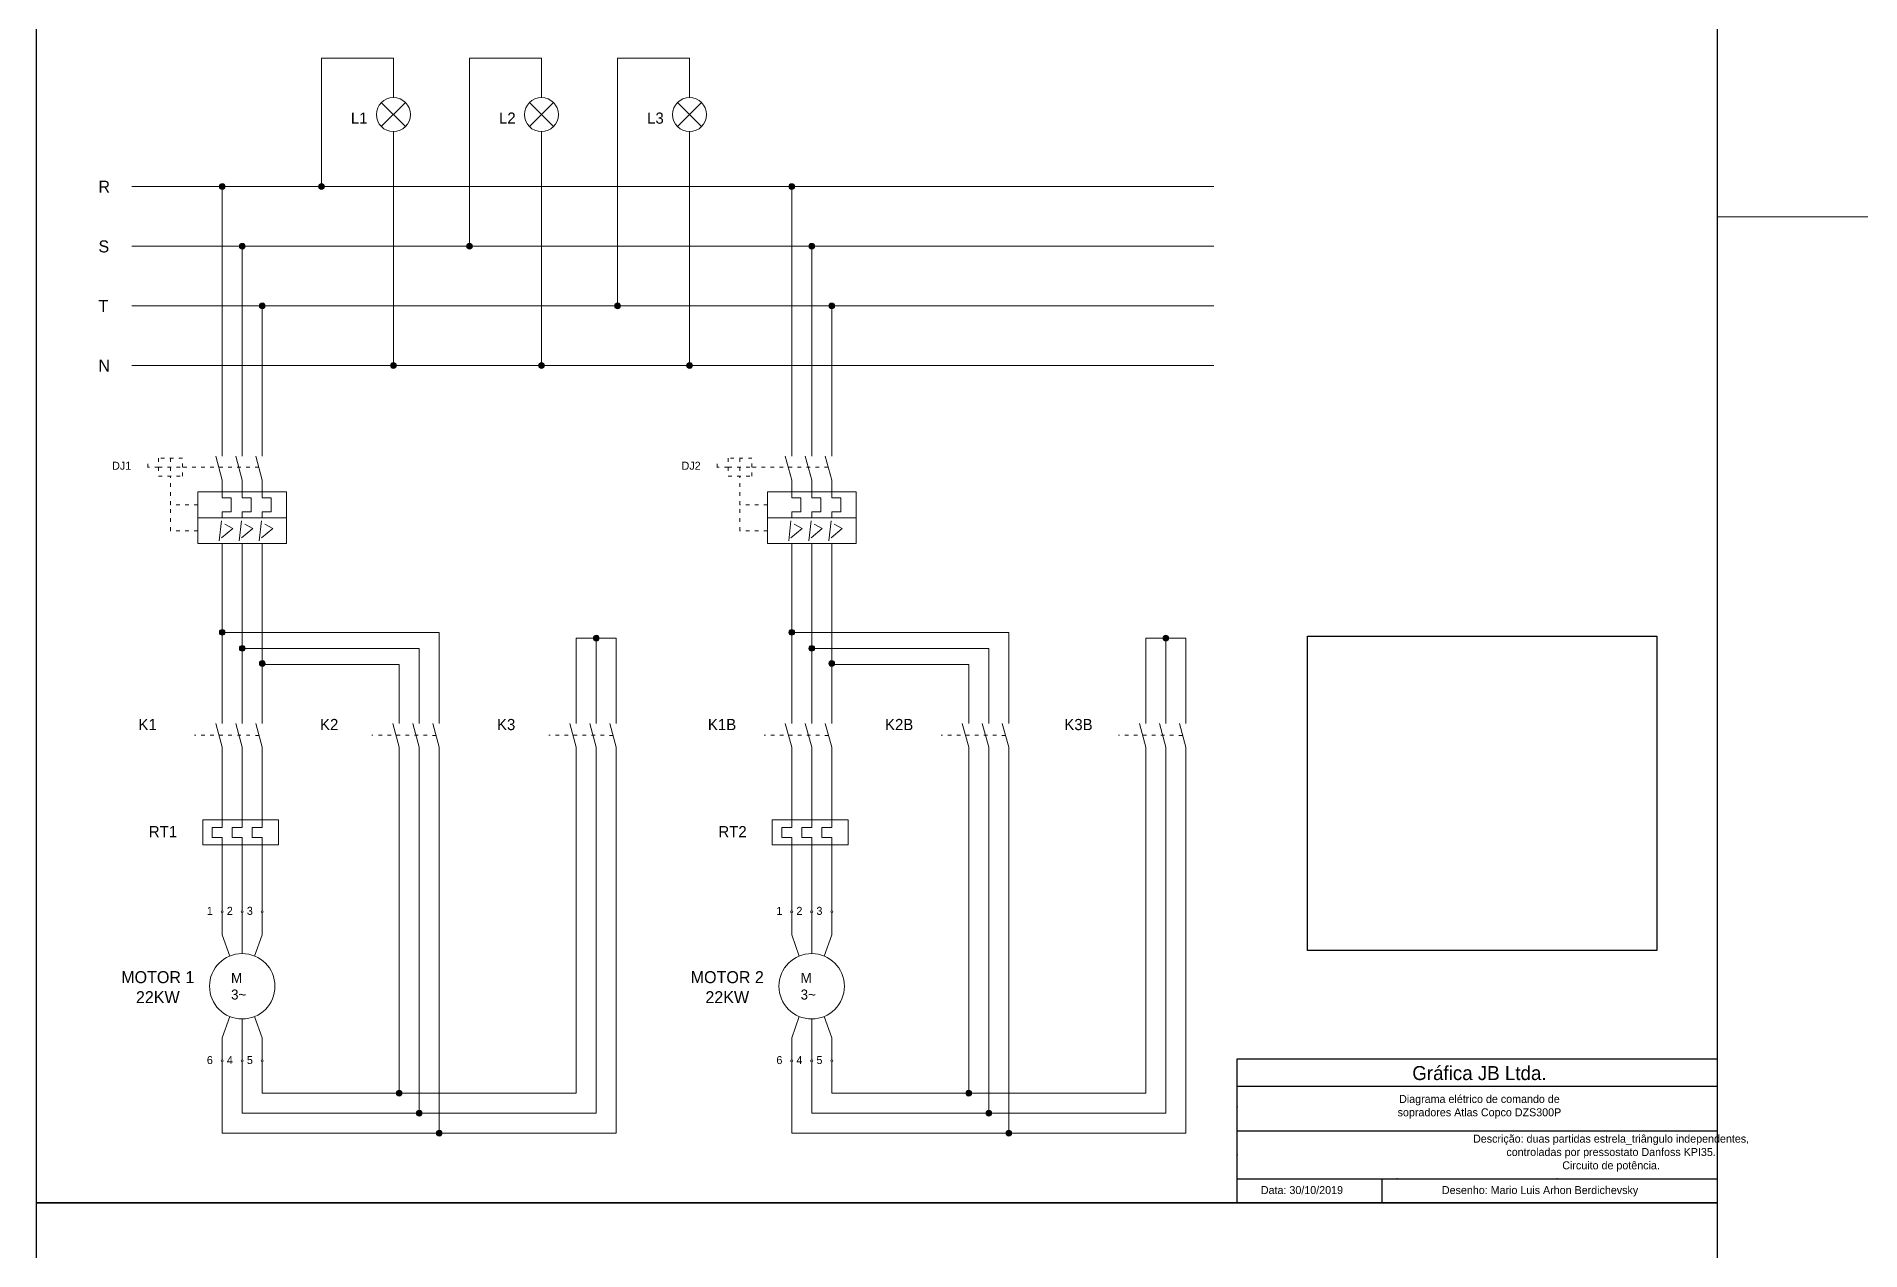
# Model space of a CAD drawing. Header units: millimetres. Extents: x -1551 to 2268, y -4332 to 420.
# Drawn here: x -1551 to 272, y -2004 to -790 of the extents above; entities that cross this region are included whole.
import ezdxf

# ---------------------------------------------------------------- set-up
doc = ezdxf.new("R2010")
doc.units = ezdxf.units.MM
doc.header["$LTSCALE"] = 0.3
doc.header["$MEASUREMENT"] = 0
doc.linetypes.add('ACAD_ISO03W100', pattern=[30, 12, -18])
picture_1 = doc.add_image_def('image1.png', size_in_pixel=(840, 756))

msp = doc.modelspace()

# ---------------------------------------------------------------- hatches: boundary and pattern name
at = {"lineweight": 15}
h = msp.add_hatch(color=256, dxfattribs=at)
h.dxf.hatch_style = 1
h.paths.add_polyline_path([(-1362.4, -940.1, 1), (-1368.1, -940.1, 1)])
h = msp.add_hatch(color=256, dxfattribs=at)
h.dxf.hatch_style = 1
h.paths.add_polyline_path([(-1263.2, -940.1, 1), (-1268.9, -940.1, 1)])
h = msp.add_hatch(color=256, dxfattribs=at)
h.dxf.hatch_style = 1
h.paths.add_polyline_path([(-793.1, -940.1, 1), (-798.9, -940.1, 1)])
h = msp.add_hatch(color=256, dxfattribs=at)
h.dxf.hatch_style = 1
h.paths.add_polyline_path([(-1342.4, -999.7, 1), (-1348.1, -999.7, 1)])
h = msp.add_hatch(color=256, dxfattribs=at)
h.dxf.hatch_style = 1
h.paths.add_polyline_path([(-1120.9, -999.7, 1), (-1115.2, -999.7, 1)])
h = msp.add_hatch(color=256, dxfattribs=at)
h.dxf.hatch_style = 1
h.paths.add_polyline_path([(-773.1, -999.7, 1), (-778.9, -999.7, 1)])
h = msp.add_hatch(color=256, dxfattribs=at)
h.dxf.hatch_style = 1
h.paths.add_polyline_path([(-1322.4, -1059.4, 1), (-1328.1, -1059.4, 1)])
h = msp.add_hatch(color=256, dxfattribs=at)
h.dxf.hatch_style = 1
h.paths.add_polyline_path([(-972.9, -1059.4, 1), (-967.1, -1059.4, 1)])
h = msp.add_hatch(color=256, dxfattribs=at)
h.dxf.hatch_style = 1
h.paths.add_polyline_path([(-753.1, -1059.4, 1), (-758.9, -1059.4, 1)])
h = msp.add_hatch(color=256, dxfattribs=at)
h.dxf.hatch_style = 1
h.paths.add_polyline_path([(-1191.2, -1119, 1), (-1197, -1119, 1)])
h = msp.add_hatch(color=256, dxfattribs=at)
h.dxf.hatch_style = 1
h.paths.add_polyline_path([(-1043.2, -1119, 1), (-1049, -1119, 1)])
h = msp.add_hatch(color=256, dxfattribs=at)
h.dxf.hatch_style = 1
h.paths.add_polyline_path([(-895.2, -1119, 1), (-901, -1119, 1)])
h = msp.add_hatch(color=256, dxfattribs=at)
h.dxf.hatch_style = 1
h.paths.add_polyline_path([(-1362.4, -1385.8, 1), (-1368.1, -1385.8, 1)])
h = msp.add_hatch(color=256, dxfattribs=at)
h.dxf.hatch_style = 1
h.paths.add_polyline_path([(-793.1, -1385.8, 1), (-798.9, -1385.8, 1)])
h = msp.add_hatch(color=256, dxfattribs=at)
h.dxf.hatch_style = 1
h.paths.add_polyline_path([(-1342.4, -1401.8, 1), (-1348.1, -1401.8, 1)])
h = msp.add_hatch(color=256, dxfattribs=at)
h.dxf.hatch_style = 1
h.paths.add_polyline_path([(-988.4, -1391.6, 1), (-994.2, -1391.6, 1)])
h = msp.add_hatch(color=256, dxfattribs=at)
h.dxf.hatch_style = 1
h.paths.add_polyline_path([(-773.1, -1401.8, 1), (-778.9, -1401.8, 1)])
h = msp.add_hatch(color=256, dxfattribs=at)
h.dxf.hatch_style = 1
h.paths.add_polyline_path([(-419.1, -1391.6, 1), (-424.9, -1391.6, 1)])
h = msp.add_hatch(color=256, dxfattribs=at)
h.dxf.hatch_style = 1
h.paths.add_polyline_path([(-1322.4, -1416.9, 1), (-1328.1, -1416.9, 1)])
h = msp.add_hatch(color=256, dxfattribs=at)
h.dxf.hatch_style = 1
h.paths.add_polyline_path([(-753.1, -1416.9, 1), (-758.9, -1416.9, 1)])
h = msp.add_hatch(color=256, dxfattribs=at)
h.dxf.hatch_style = 1
h.paths.add_polyline_path([(-1185.4, -1846.6, 1), (-1191.1, -1846.6, 1)])
h = msp.add_hatch(color=256, dxfattribs=at)
h.dxf.hatch_style = 1
h.paths.add_polyline_path([(-616.1, -1846.6, 1), (-621.9, -1846.6, 1)])
h = msp.add_hatch(color=256, dxfattribs=at)
h.dxf.hatch_style = 1
h.paths.add_polyline_path([(-1165.4, -1866.6, 1), (-1171.1, -1866.6, 1)])
h = msp.add_hatch(color=256, dxfattribs=at)
h.dxf.hatch_style = 1
h.paths.add_polyline_path([(-596.1, -1866.6, 1), (-601.9, -1866.6, 1)])
h = msp.add_hatch(color=256, dxfattribs=at)
h.dxf.hatch_style = 1
h.paths.add_polyline_path([(-1145.4, -1886.6, 1), (-1151.1, -1886.6, 1)])
h = msp.add_hatch(color=256, dxfattribs=at)
h.dxf.hatch_style = 1
h.paths.add_polyline_path([(-576.1, -1886.6, 1), (-581.9, -1886.6, 1)])

# ---------------------------------------------------------------- linework, layer by layer
for p, q in [((-1194.1, -811.5), (-1266, -811.5)), ((-1266, -811.5), (-1266, -940.1)), ((-1194.1, -851.1), (-1194.1, -811.5)), ((-1046.1, -811.5), (-1118, -811.5)), ((-1118, -811.5), (-1118, -999.7)), ((-1046.1, -851.1), (-1046.1, -811.5)), ((-898.1, -811.5), (-970, -811.5)), ((-970, -811.5), (-970, -1059.4)), ((-898.1, -851.1), (-898.1, -811.5)), ((-1206.2, -880.1), (-1182.1, -856)), ((-1206.2, -856), (-1182.1, -880.1)), ((-1058.2, -880.1), (-1034.1, -856)), ((-1058.2, -856), (-1034.1, -880.1)), ((-910.2, -880.1), (-886.1, -856)), ((-910.2, -856), (-886.1, -880.1)), ((-1194.1, -885.1), (-1194.1, -1119)), ((-1046.1, -885.1), (-1046.1, -1119)), ((-898.1, -885.1), (-898.1, -1119)), ((-1455.5, -940.1), (-374, -940.1)), ((-1365.2, -1119.7), (-1365.2, -940.1)), ((-796, -1119.7), (-796, -940.1)), ((-1455.5, -999.7), (-374, -999.7)), ((-1345.2, -1119.7), (-1345.2, -999.7)), ((-776, -1119.7), (-776, -999.7)), ((-1455.5, -1059.4), (-374, -1059.4)), ((-1325.2, -1119.7), (-1325.2, -1059.4)), ((-756, -1119.7), (-756, -1059.4)), ((-1455.5, -1119), (-374, -1119)), ((-1365.2, -1119.7), (-1365.2, -1209.7)), ((-1365.2, -1119.7), (-1365.2, -1149.7)), ((-1345.2, -1119.7), (-1345.2, -1209.7)), ((-1325.2, -1119.7), (-1325.2, -1209.7)), ((-796, -1119.7), (-796, -1209.7)), ((-796, -1119.7), (-796, -1149.7)), ((-776, -1119.7), (-776, -1209.7)), ((-756, -1119.7), (-756, -1209.7)), ((-1365.2, -1233.5), (-1371.7, -1209.7)), ((-1345.2, -1233.5), (-1351.7, -1209.7)), ((-1325.2, -1233.5), (-1331.7, -1209.7)), ((-796, -1233.5), (-802.5, -1209.7)), ((-776, -1233.5), (-782.5, -1209.7)), ((-756, -1233.5), (-762.5, -1209.7)), ((-1365.2, -1233.5), (-1365.2, -1242.3)), ((-1345.2, -1242.3), (-1345.2, -1233.5)), ((-1325.2, -1233.5), (-1325.2, -1242.3)), ((-796, -1233.5), (-796, -1242.3)), ((-776, -1242.3), (-776, -1233.5)), ((-756, -1233.5), (-756, -1242.3)), ((-1365.2, -1251.4), (-1365.2, -1242.3)), ((-1365.2, -1251.4), (-1356.3, -1251.4)), ((-1356.3, -1251.4), (-1356.3, -1258.3)), ((-1345.2, -1251.4), (-1345.2, -1242.3)), ((-1345.2, -1251.4), (-1336.3, -1251.4)), ((-1336.3, -1251.4), (-1336.3, -1258.3)), ((-1325.2, -1251.4), (-1325.2, -1242.3)), ((-1325.2, -1251.4), (-1316.3, -1251.4)), ((-1316.3, -1251.4), (-1316.3, -1258.3)), ((-796, -1251.4), (-796, -1242.3)), ((-796, -1251.4), (-787, -1251.4)), ((-787, -1251.4), (-787, -1258.3)), ((-776, -1251.4), (-776, -1242.3)), ((-776, -1251.4), (-767, -1251.4)), ((-767, -1251.4), (-767, -1258.3)), ((-756, -1251.4), (-756, -1242.3)), ((-756, -1251.4), (-747, -1251.4)), ((-747, -1251.4), (-747, -1258.3)), ((-1368.2, -1294.3), (-1365.9, -1274.3)), ((-1365.2, -1265.2), (-1356.3, -1265.2)), ((-1365.2, -1265.2), (-1365.2, -1271.3)), ((-1356.3, -1265.2), (-1356.3, -1258.3)), ((-1348.2, -1294.3), (-1345.9, -1274.3)), ((-1345.2, -1265.2), (-1336.3, -1265.2)), ((-1345.2, -1265.2), (-1345.2, -1271.3)), ((-1336.3, -1265.2), (-1336.3, -1258.3)), ((-1328.2, -1294.3), (-1325.9, -1274.3)), ((-1325.2, -1265.2), (-1316.3, -1265.2)), ((-1325.2, -1265.2), (-1325.2, -1271.3)), ((-1316.3, -1265.2), (-1316.3, -1258.3)), ((-799, -1294.3), (-796.7, -1274.3)), ((-796, -1265.2), (-787, -1265.2)), ((-796, -1265.2), (-796, -1271.3)), ((-787, -1265.2), (-787, -1258.3)), ((-779, -1294.3), (-776.7, -1274.3)), ((-776, -1265.2), (-767, -1265.2)), ((-776, -1265.2), (-776, -1271.3)), ((-767, -1265.2), (-767, -1258.3)), ((-759, -1294.3), (-756.7, -1274.3)), ((-756, -1265.2), (-747, -1265.2)), ((-756, -1265.2), (-756, -1271.3)), ((-747, -1265.2), (-747, -1258.3)), ((-1354.7, -1282.1), (-1366, -1291.3)), ((-1362.7, -1277.6), (-1354.7, -1282.1)), ((-1334.7, -1282.1), (-1346, -1291.3)), ((-1342.7, -1277.6), (-1334.7, -1282.1)), ((-1314.7, -1282.1), (-1326, -1291.3)), ((-1322.7, -1277.6), (-1314.7, -1282.1)), ((-785.4, -1282.1), (-796.7, -1291.3)), ((-793.5, -1277.6), (-785.4, -1282.1)), ((-765.4, -1282.1), (-776.7, -1291.3)), ((-773.5, -1277.6), (-765.4, -1282.1)), ((-745.4, -1282.1), (-756.7, -1291.3)), ((-753.5, -1277.6), (-745.4, -1282.1)), ((-1365.2, -1324.8), (-1365.2, -1297.1)), ((-1345.2, -1324.8), (-1345.2, -1297.1)), ((-1325.2, -1324.8), (-1325.2, -1297.1)), ((-796, -1324.8), (-796, -1297.1)), ((-776, -1324.8), (-776, -1297.1)), ((-756, -1324.8), (-756, -1297.1)), ((-1365.2, -1446.9), (-1365.2, -1324.8)), ((-1345.2, -1446.9), (-1345.2, -1324.8)), ((-1325.2, -1446.9), (-1325.2, -1324.8)), ((-796, -1446.9), (-796, -1324.8)), ((-776, -1446.9), (-776, -1324.8)), ((-756, -1446.9), (-756, -1324.8)), ((-1365.2, -1385.8), (-1148.3, -1385.8)), ((-1168.3, -1401.8), (-1345.2, -1401.8)), ((-1168.3, -1446.9), (-1168.3, -1401.8)), ((-1148.3, -1385.8), (-1148.3, -1446.9)), ((-1011.3, -1446.9), (-1011.3, -1391.6)), ((-1011.3, -1391.6), (-971.3, -1391.6)), ((-991.3, -1446.9), (-991.3, -1391.6)), ((-971.3, -1391.6), (-971.3, -1446.9)), ((-796, -1385.8), (-579, -1385.8)), ((-599, -1401.8), (-776, -1401.8)), ((-599, -1446.9), (-599, -1401.8)), ((-579, -1385.8), (-579, -1446.9)), ((-442, -1446.9), (-442, -1391.6)), ((-442, -1391.6), (-402, -1391.6)), ((-422, -1446.9), (-422, -1391.6)), ((-402, -1391.6), (-402, -1446.9)), ((-1188.3, -1417.8), (-1325.2, -1417.8)), ((-1188.3, -1446.9), (-1188.3, -1417.8)), ((-619, -1417.8), (-756, -1417.8)), ((-619, -1446.9), (-619, -1417.8)), ((-1365.2, -1446.9), (-1365.2, -1476.9)), ((-1345.2, -1446.9), (-1345.2, -1476.9)), ((-1325.2, -1446.9), (-1325.2, -1476.9)), ((-1188.3, -1446.9), (-1188.3, -1476.9)), ((-1168.3, -1446.9), (-1168.3, -1476.9)), ((-1148.3, -1446.9), (-1148.3, -1476.9)), ((-1011.3, -1446.9), (-1011.3, -1476.9)), ((-991.3, -1446.9), (-991.3, -1476.9)), ((-971.3, -1446.9), (-971.3, -1476.9)), ((-796, -1446.9), (-796, -1476.9)), ((-776, -1446.9), (-776, -1476.9)), ((-756, -1446.9), (-756, -1476.9)), ((-619, -1446.9), (-619, -1476.9)), ((-599, -1446.9), (-599, -1476.9)), ((-579, -1446.9), (-579, -1476.9)), ((-442, -1446.9), (-442, -1476.9)), ((-422, -1446.9), (-422, -1476.9)), ((-402, -1446.9), (-402, -1476.9)), ((-1365.2, -1500.7), (-1371.7, -1476.9)), ((-1345.2, -1500.7), (-1351.7, -1476.9)), ((-1325.2, -1500.7), (-1331.7, -1476.9)), ((-1188.3, -1500.7), (-1194.7, -1476.9)), ((-1168.3, -1500.7), (-1174.7, -1476.9)), ((-1148.3, -1500.7), (-1154.7, -1476.9)), ((-1011.3, -1500.7), (-1017.7, -1476.9)), ((-991.3, -1500.7), (-997.7, -1476.9)), ((-971.3, -1500.7), (-977.7, -1476.9)), ((-796, -1500.7), (-802.5, -1476.9)), ((-776, -1500.7), (-782.5, -1476.9)), ((-756, -1500.7), (-762.5, -1476.9)), ((-619, -1500.7), (-625.5, -1476.9)), ((-599, -1500.7), (-605.5, -1476.9)), ((-579, -1500.7), (-585.5, -1476.9)), ((-442, -1500.7), (-448.5, -1476.9)), ((-422, -1500.7), (-428.5, -1476.9)), ((-402, -1500.7), (-408.5, -1476.9)), ((-1365.2, -1500.7), (-1365.2, -1550.9)), ((-1345.2, -1500.7), (-1345.2, -1550.9)), ((-1325.2, -1500.7), (-1325.2, -1550.9)), ((-1188.3, -1500.7), (-1188.3, -1550.9)), ((-1168.3, -1500.7), (-1168.3, -1550.9)), ((-1148.3, -1500.7), (-1148.3, -1550.9)), ((-1011.3, -1550.9), (-1011.3, -1500.7)), ((-991.3, -1550.9), (-991.3, -1500.7)), ((-991.3, -1500.7), (-991.3, -1500.7)), ((-971.3, -1500.7), (-971.3, -1550.9)), ((-796, -1500.7), (-796, -1550.9)), ((-776, -1500.7), (-776, -1550.9)), ((-756, -1500.7), (-756, -1550.9)), ((-619, -1500.7), (-619, -1550.9)), ((-599, -1500.7), (-599, -1550.9)), ((-579, -1500.7), (-579, -1550.9)), ((-442, -1550.9), (-442, -1500.7)), ((-422, -1550.9), (-422, -1500.7)), ((-422, -1500.7), (-422, -1500.7)), ((-402, -1500.7), (-402, -1550.9)), ((-1365.2, -1550.9), (-1365.2, -1580.9)), ((-1345.2, -1550.9), (-1345.2, -1580.9)), ((-1325.2, -1550.9), (-1325.2, -1580.9)), ((-1188.3, -1550.9), (-1188.3, -1846.6)), ((-1168.3, -1550.9), (-1168.3, -1866.6)), ((-1148.3, -1886.6), (-1148.3, -1550.9)), ((-1011.3, -1846.6), (-1011.3, -1550.9)), ((-991.3, -1866.6), (-991.3, -1550.9)), ((-971.3, -1550.9), (-971.3, -1886.6)), ((-796, -1550.9), (-796, -1580.9)), ((-776, -1550.9), (-776, -1580.9)), ((-756, -1550.9), (-756, -1580.9)), ((-619, -1550.9), (-619, -1846.6)), ((-599, -1550.9), (-599, -1866.6)), ((-579, -1886.6), (-579, -1550.9)), ((-442, -1846.6), (-442, -1550.9)), ((-422, -1866.6), (-422, -1550.9)), ((-402, -1550.9), (-402, -1886.6)), ((-1375.2, -1580.9), (-1375.2, -1590.9)), ((-1355.2, -1580.9), (-1355.2, -1590.8)), ((-1335.2, -1580.9), (-1335.2, -1590.8)), ((-805.9, -1580.9), (-806, -1590.9)), ((-785.9, -1580.9), (-786, -1590.8)), ((-765.9, -1580.9), (-766, -1590.8)), ((-1375.2, -1590.9), (-1365.2, -1590.9)), ((-1365.2, -1590.9), (-1365.2, -1620.9)), ((-1345.2, -1590.9), (-1355.2, -1590.8)), ((-1345.2, -1590.9), (-1345.2, -1620.9)), ((-1325.2, -1590.9), (-1335.2, -1590.8)), ((-1325.2, -1590.9), (-1325.2, -1620.9)), ((-806, -1590.9), (-796, -1590.9)), ((-796, -1590.9), (-796, -1620.9)), ((-776, -1590.9), (-786, -1590.8)), ((-776, -1590.9), (-776, -1620.9)), ((-756, -1590.9), (-766, -1590.8)), ((-756, -1590.9), (-756, -1620.9)), ((-1365.2, -1664.2), (-1365.2, -1620.9)), ((-1345.2, -1664.2), (-1345.2, -1620.9)), ((-1325.2, -1664.2), (-1325.2, -1620.9)), ((-796, -1664.2), (-796, -1620.9)), ((-776, -1664.2), (-776, -1620.9)), ((-756, -1664.2), (-756, -1620.9)), ((-1365.2, -1666.2), (-1365.2, -1688.2)), ((-1345.2, -1666.2), (-1345.2, -1707)), ((-1325.2, -1666.2), (-1325.2, -1688.2)), ((-796, -1666.2), (-796, -1688.2)), ((-776, -1666.2), (-776, -1707)), ((-756, -1666.2), (-756, -1688.2)), ((-1365.2, -1688.2), (-1357.6, -1709.5)), ((-1325.2, -1688.2), (-1332.9, -1709.5)), ((-796, -1688.2), (-788.4, -1709.5)), ((-756, -1688.2), (-763.6, -1709.5)), ((-1365.2, -1791.2), (-1357.6, -1770)), ((-1345.2, -1813.3), (-1345.2, -1772.4)), ((-1325.2, -1791.2), (-1332.9, -1770)), ((-796, -1791.2), (-788.4, -1770)), ((-776, -1813.3), (-776, -1772.4)), ((-756, -1791.2), (-763.6, -1770)), ((-1365.2, -1813.3), (-1365.2, -1791.2)), ((-1325.2, -1813.3), (-1325.2, -1791.2)), ((-796, -1813.3), (-796, -1791.2)), ((-756, -1813.3), (-756, -1791.2)), ((-1365.2, -1815.3), (-1365.2, -1886.6)), ((-1345.2, -1866.6), (-1345.2, -1815.3)), ((-1325.2, -1846.6), (-1325.2, -1815.3)), ((-796, -1815.3), (-796, -1886.6)), ((-776, -1866.6), (-776, -1815.3)), ((-756, -1846.6), (-756, -1815.3)), ((-1188.3, -1846.6), (-1325.2, -1846.6)), ((-1188.3, -1846.6), (-1011.3, -1846.6)), ((-619, -1846.6), (-756, -1846.6)), ((-619, -1846.6), (-442, -1846.6)), ((-1168.3, -1866.6), (-1345.2, -1866.6)), ((-1168.3, -1866.6), (-991.3, -1866.6)), ((-599, -1866.6), (-776, -1866.6)), ((-599, -1866.6), (-422, -1866.6)), ((-1365.2, -1886.6), (-1148.3, -1886.6)), ((-971.3, -1886.6), (-1148.3, -1886.6)), ((-796, -1886.6), (-579, -1886.6)), ((-402, -1886.6), (-579, -1886.6))]:
    msp.add_line(p, q, dxfattribs=at)
at = {"linetype": 'ACAD_ISO03W100', "lineweight": 15}
for p, q in [((-1439.6, -1217.4), (-1439.6, -1223.7)), ((-1428.9, -1220.5), (-1439.6, -1220.5)), ((-1428.9, -1220.5), (-1405, -1220.5)), ((-1416.9, -1211.6), (-1416.9, -1229.5)), ((-1328.7, -1220.7), (-1405, -1220.5)), ((-870.4, -1217.4), (-870.4, -1223.7)), ((-859.6, -1220.5), (-870.4, -1220.5)), ((-859.6, -1220.5), (-835.7, -1220.5)), ((-847.7, -1211.6), (-847.7, -1229.5)), ((-759.5, -1220.7), (-835.7, -1220.5)), ((-1416.9, -1258.3), (-1416.9, -1229.5)), ((-847.7, -1258.3), (-847.7, -1229.5)), ((-1389.6, -1258.3), (-1416.9, -1258.3)), ((-1416.9, -1284.2), (-1416.9, -1258.3)), ((-820.3, -1258.3), (-847.7, -1258.3)), ((-847.7, -1284.2), (-847.7, -1258.3)), ((-1389.6, -1284.2), (-1416.9, -1284.2)), ((-820.3, -1284.2), (-847.7, -1284.2)), ((-1328.5, -1488.8), (-1392.8, -1488.7)), ((-1151.5, -1488.8), (-1215.8, -1488.7)), ((-974.5, -1488.8), (-1038.8, -1488.7)), ((-759.2, -1488.8), (-823.5, -1488.7)), ((-582.2, -1488.8), (-646.5, -1488.7)), ((-405.3, -1488.8), (-469.5, -1488.7))]:
    msp.add_line(p, q, dxfattribs=at)
for p, q in [((-350.9, -1956.4), (-350.9, -1812.4)), ((-350.9, -1812.4), (129.1, -1812.4)), ((-350.9, -1839.5), (129.1, -1839.5)), ((129.1, -1836.4), (129.1, -1956.4)), ((-350.9, -1884.4), (129.1, -1884.4)), ((-350.9, -1932.4), (129.1, -1932.4)), ((-206, -1932.4), (-206, -1956.4)), ((129.1, -1956.4), (-350.9, -1956.4))]:
    msp.add_line(p, q)
at = {"lineweight": 15}
for points in [[(129.1, 419.6), (2094.7, 419.6), (2094.7, -970.4), (129.1, -970.4)], [(-1389.6, -1245.4), (-1300.9, -1245.4), (-1300.9, -1271.3), (-1389.6, -1271.3)], [(-820.3, -1245.4), (-731.6, -1245.4), (-731.6, -1271.3), (-820.3, -1271.3)], [(-1389.6, -1271.3), (-1300.9, -1271.3), (-1300.9, -1297.1), (-1389.6, -1297.1)], [(-820.3, -1271.3), (-731.6, -1271.3), (-731.6, -1297.1), (-820.3, -1297.1)], [(-1384.7, -1573.3), (-1308.8, -1573.3), (-1308.8, -1598.3), (-1384.7, -1598.3)], [(-815.4, -1573.3), (-739.5, -1573.3), (-739.5, -1598.3), (-815.4, -1598.3)]]:
    msp.add_lwpolyline(points, close=True, dxfattribs=at)
for points in [[(-1550.9, -768.4), (129.1, -768.4), (129.1, -1956.4), (-1550.9, -1956.4)], [(-1550.9, -1956.4), (129.1, -1956.4), (129.1, -3144.4), (-1550.9, -3144.4)]]:
    msp.add_lwpolyline(points, close=True)
at = {"linetype": 'ACAD_ISO03W100', "lineweight": 15}
for points in [[(-1405, -1211.6), (-1428.9, -1211.6), (-1428.9, -1229.5), (-1405, -1229.5)], [(-835.7, -1211.6), (-859.6, -1211.6), (-859.6, -1229.5), (-835.7, -1229.5)]]:
    msp.add_lwpolyline(points, close=True, dxfattribs=at)
at = {"lineweight": 15}
for points in [[(-1365.2, -1580.9), (-1375.2, -1580.9)], [(-1345.2, -1580.9), (-1355.2, -1580.9)], [(-1325.2, -1580.9), (-1335.2, -1580.9)], [(-796, -1580.9), (-805.9, -1580.9)], [(-776, -1580.9), (-785.9, -1580.9)], [(-756, -1580.9), (-765.9, -1580.9)]]:
    msp.add_lwpolyline(points, dxfattribs=at)
for centre, radius in [((-1194.1, -868.1), 17), ((-1046.1, -868.1), 17), ((-898.1, -868.1), 17), ((-1365.2, -940.1), 2.88), ((-1266, -940.1), 2.88), ((-796, -940.1), 2.88), ((-1345.2, -999.7), 2.88), ((-1118, -999.7), 2.88), ((-776, -999.7), 2.88), ((-1325.2, -1059.4), 2.88), ((-970, -1059.4), 2.88), ((-756, -1059.4), 2.88), ((-1194.1, -1119), 2.88), ((-1046.1, -1119), 2.88), ((-898.1, -1119), 2.88), ((-1365.2, -1385.8), 2.88), ((-796, -1385.8), 2.88), ((-1345.2, -1401.8), 2.88), ((-991.3, -1391.6), 2.88), ((-776, -1401.8), 2.88), ((-422, -1391.6), 2.88), ((-1325.2, -1416.9), 2.88), ((-756, -1416.9), 2.88), ((-1365.2, -1665.2), 1), ((-1345.2, -1665.2), 1), ((-1325.2, -1665.2), 1), ((-796, -1665.2), 1), ((-776, -1665.2), 1), ((-756, -1665.2), 1), ((-1345.2, -1739.7), 32.7), ((-776, -1739.7), 32.7), ((-1365.2, -1814.3), 1), ((-1345.2, -1814.3), 1), ((-1325.2, -1814.3), 1), ((-796, -1814.3), 1), ((-776, -1814.3), 1), ((-756, -1814.3), 1), ((-1188.3, -1846.6), 2.88), ((-619, -1846.6), 2.88), ((-1168.3, -1866.6), 2.88), ((-599, -1866.6), 2.88), ((-1148.3, -1886.6), 2.88), ((-579, -1886.6), 2.88)]:
    msp.add_circle(centre, radius, dxfattribs=at)
for p in [(-350.9, -1860.4), (-350.9, -1884.4), (-350.9, -1908.4), (-350.9, -1932.4), (-190.9, -1932.4), (-30.9, -1932.4)]:
    msp.add_point(p)

# ---------------------------------------------------------------- texts
at = {"linetype": 'ACAD_ISO03W100', "lineweight": 15}
for s, insert, char_height, width, attachment_point in [('L1', (-1236.6, -866), 11.2, 64.029, 1), ('L2', (-1088.6, -866), 11.2, 64.029, 1), ('L3', (-940.5, -866), 11.2, 64.029, 1), ('R', (-1488.9, -934.2), 12, 67.001, 1), ('S', (-1488.9, -993.9), 12, 67.001, 1), ('T', (-1488.9, -1053.5), 12, 67.001, 1), ('N', (-1488.9, -1113.2), 12, 67.001, 1), (' DJ1', (-1478.2, -1215.2), 8, 33.152, 1), (' DJ2', (-909, -1215.2), 8, 33.152, 1), ('  {\\H2.24x;K1}', (-1452.8, -1472.4), 5, 54.017, 1), ('  K2', (-1275.8, -1472.4), 11.2, 66.087, 1), ('  K3', (-1098.9, -1472.4), 11.2, 77.745, 1), ('  {\\H2.24x;K1B}', (-883.6, -1472.4), 5, 112.325, 1), ('  {\\H2.24x;K2B}', (-706.6, -1472.4), 5, 80.458, 1), (' {\\H2.24x; K3B}', (-529.6, -1472.4), 5, 79.708, 1), ('  RT1', (-1446.9, -1579.5), 11.2, 70.723, 1), ('  RT2', (-877.6, -1579.5), 11.2, 70.723, 1), ('  {\\H1.6x;1}', (-1384.4, -1660.3), 5, 38.956, 1), ('  {\\H1.6x;2}', (-1364.4, -1660.3), 5, 38.956, 1), ('  {\\H1.6x;3}', (-1344.4, -1660.3), 5, 38.956, 1), ('  {\\H1.6x;1}', (-815.1, -1660.3), 5, 38.956, 1), ('  {\\H1.6x;2}', (-795.1, -1660.3), 5, 38.956, 1), ('  {\\H1.6x;3}', (-775.1, -1660.3), 5, 38.956, 1), ('MOTOR 1\\P22KW', (-1429.6, -1724.6), 12, 174.685, 2), (' M\\P 3~', (-1360.1, -1726.3), 10, 36.171, 1), ('MOTOR 2\\P22KW', (-860.4, -1724.6), 12, 174.685, 2), (' M\\P 3~', (-790.8, -1726.3), 10, 36.171, 1), ('  {\\H1.6x;6}', (-1384.4, -1809.5), 5, 38.956, 1), ('  {\\H1.6x;4}', (-1364.4, -1809.5), 5, 38.956, 1), ('  {\\H1.6x;5}', (-1344.4, -1809.5), 5, 38.956, 1), ('  {\\H1.6x;6}', (-815.1, -1809.5), 5, 38.956, 1), ('  {\\H1.6x;4}', (-795.1, -1809.5), 5, 38.956, 1), ('  {\\H1.6x;5}', (-775.1, -1809.5), 5, 38.956, 1)]:
    msp.add_mtext(s, dxfattribs=dict(at, insert=insert, char_height=char_height, width=width, attachment_point=attachment_point))
at = {"linetype": 'ACAD_ISO03W100', "attachment_point": 2}
for s, insert, char_height, width in [('Gráfica JB Ltda.', (-108.6, -1819.5), 14, 387.715), ('Diagrama elétrico de comando de\\Psopradores Atlas Copco DZS300P', (-108.6, -1848.4), 8, 571.128), ('Descrição: duas partidas estrela_triângulo independentes,\\Pcontroladas por pressostato Danfoss KPI35.\\PCircuito de potência.', (23, -1888.1), 8, 728.84), ('Data: 30/10/2019', (-286, -1939.5), 8, 387.715), ('Desenho: Mario Luis Arhon Berdichevsky', (-48, -1939.5), 8, 387.715)]:
    msp.add_mtext(s, dxfattribs=dict(at, insert=insert, char_height=char_height, width=width))

# ---------------------------------------------------------------- pictures from other files: only their frames are drawn
at = {"color": 7}
image = msp.add_image(picture_1, insert=(-280.3, -1703.8), size_in_units=(349.1, 314.2), dxfattribs=at)
image.dxf.flags = 7

doc.saveas('drawing.dxf')
